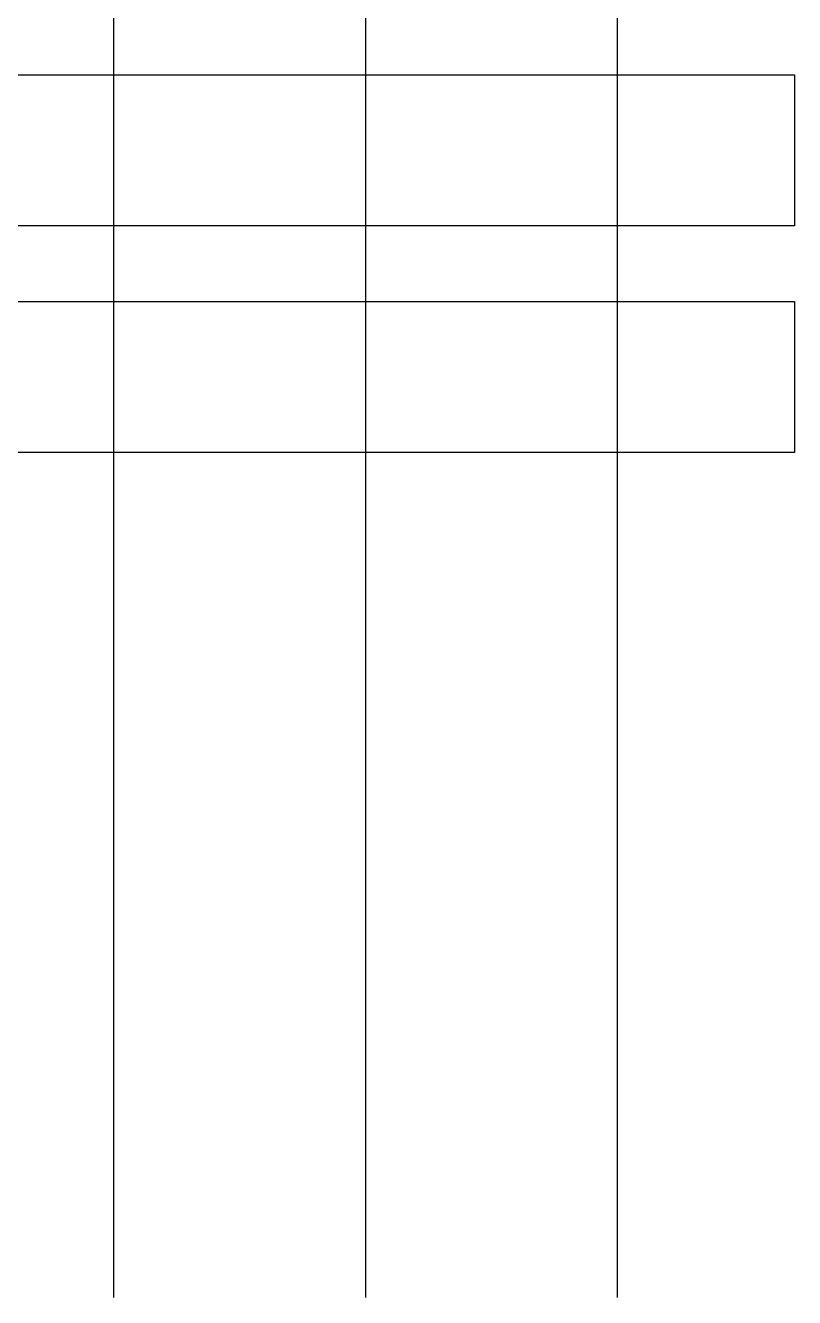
# Model space of a CAD drawing. Header units: metres. Extents: x 166122 to 177816, y 6220705 to 6231023.
# Drawn here: x 173947 to 177002, y 6220705 to 6225761 of the extents above; entities that cross this region are included whole.
import ezdxf

# ---------------------------------------------------------------- set-up
doc = ezdxf.new("R2010")
doc.units = ezdxf.units.M
doc.layers.get('Defpoints').update_dxf_attribs({"color": 5})

msp = doc.modelspace()

# ---------------------------------------------------------------- linework, layer by layer
at = {"layer": 'Defpoints'}
for p, q in [((174297.1, 6228264.2), (174297.1, 6220705.1)), ((175297.1, 6228264.2), (175297.1, 6220705.1)), ((176297.1, 6228264.2), (176297.1, 6220705.1))]:
    msp.add_line(p, q, dxfattribs=at)
for points in [[(170892, 6225564.2), (177002, 6225564.2), (177002, 6224964.2), (170892, 6224964.2)], [(170892, 6224664.2), (177002, 6224664.2), (177002, 6224064.2), (170892, 6224064.2)]]:
    msp.add_lwpolyline(points, close=True, dxfattribs=at)

doc.saveas('drawing.dxf')
